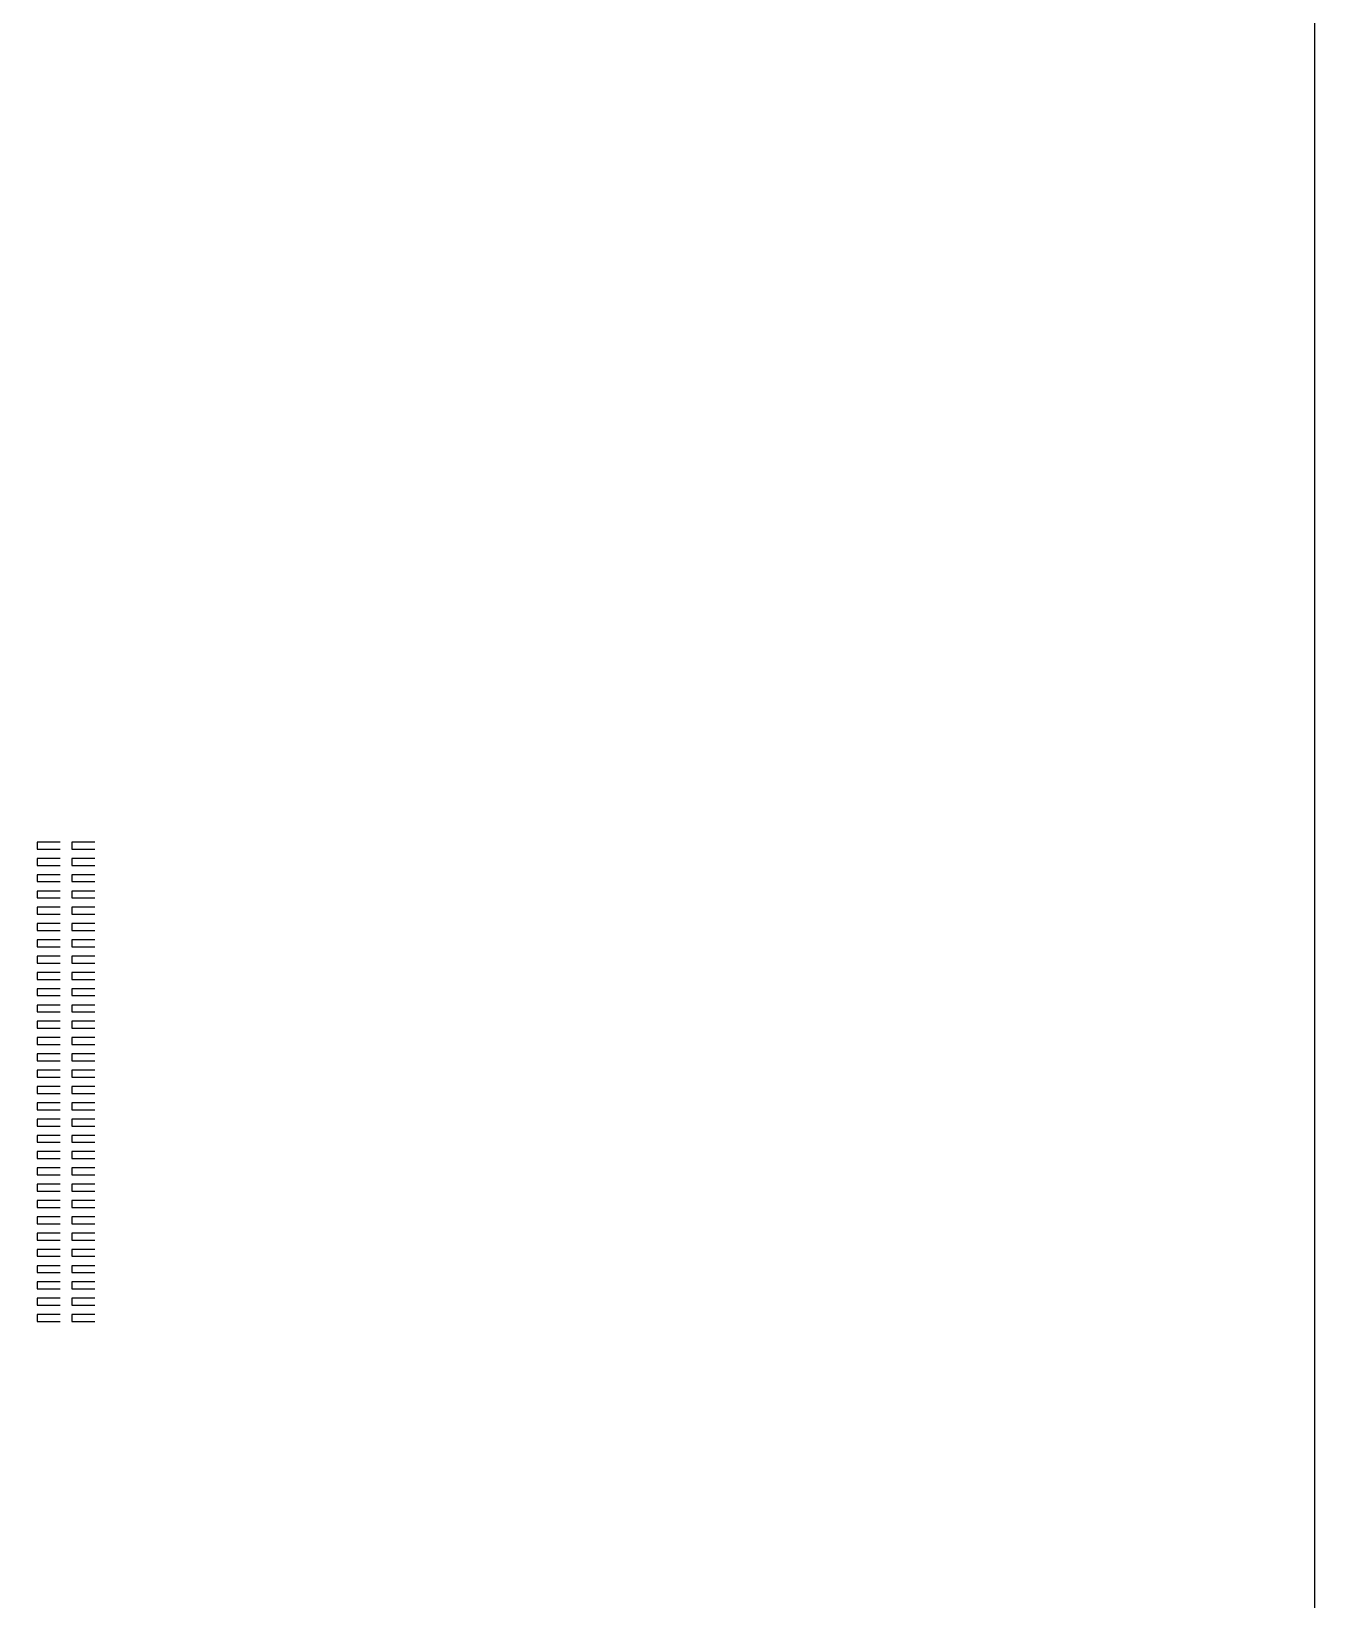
# Model space of a CAD drawing. Header units: millimetres. Extents: x 3305 to 5605, y 2355 to 3594.
# Drawn here: x 5419.8 to 5604.9, y 2974.5 to 3200.6 of the extents above; entities that cross this region are included whole.
import ezdxf

# ---------------------------------------------------------------- set-up
doc = ezdxf.new("R2010")
doc.units = ezdxf.units.MM
doc.layers.add('Corte exterior', color=1, linetype='Continuous')
doc.layers.add('mesa de trabajo y auxiliares', color=7, linetype='Continuous')

msp = doc.modelspace()

# ---------------------------------------------------------------- linework, layer by layer
at = {"layer": 'Corte exterior', "color": 1}
for points in [[(5423.96, 3083.71), (5420.63, 3083.71), (5420.63, 3082.71), (5423.96, 3082.71)], [(5428.96, 3083.71), (5425.63, 3083.71), (5425.63, 3082.71), (5428.96, 3082.71)], [(5423.96, 3081.36), (5420.63, 3081.36), (5420.63, 3080.36), (5423.96, 3080.36)], [(5428.96, 3081.36), (5425.63, 3081.36), (5425.63, 3080.36), (5428.96, 3080.36)], [(5423.96, 3079.01), (5420.63, 3079.01), (5420.63, 3078.01), (5423.96, 3078.01)], [(5428.96, 3079.01), (5425.63, 3079.01), (5425.63, 3078.01), (5428.96, 3078.01)], [(5423.96, 3076.66), (5420.63, 3076.66), (5420.63, 3075.66), (5423.96, 3075.66)], [(5428.96, 3076.66), (5425.63, 3076.66), (5425.63, 3075.66), (5428.96, 3075.66)], [(5423.96, 3074.31), (5420.63, 3074.31), (5420.63, 3073.31), (5423.96, 3073.31)], [(5428.96, 3074.31), (5425.63, 3074.31), (5425.63, 3073.31), (5428.96, 3073.31)], [(5423.96, 3071.97), (5420.63, 3071.97), (5420.63, 3070.97), (5423.96, 3070.97)], [(5428.96, 3071.97), (5425.63, 3071.97), (5425.63, 3070.97), (5428.96, 3070.97)], [(5423.96, 3069.62), (5420.63, 3069.62), (5420.63, 3068.62), (5423.96, 3068.62)], [(5428.96, 3069.62), (5425.63, 3069.62), (5425.63, 3068.62), (5428.96, 3068.62)], [(5423.96, 3067.27), (5420.63, 3067.27), (5420.63, 3066.27), (5423.96, 3066.27)], [(5428.96, 3067.27), (5425.63, 3067.27), (5425.63, 3066.27), (5428.96, 3066.27)], [(5423.96, 3064.92), (5420.63, 3064.92), (5420.63, 3063.92), (5423.96, 3063.92)], [(5428.96, 3064.92), (5425.63, 3064.92), (5425.63, 3063.92), (5428.96, 3063.92)], [(5423.96, 3062.57), (5420.63, 3062.57), (5420.63, 3061.57), (5423.96, 3061.57)], [(5428.96, 3062.57), (5425.63, 3062.57), (5425.63, 3061.57), (5428.96, 3061.57)], [(5423.96, 3060.22), (5420.63, 3060.22), (5420.63, 3059.22), (5423.96, 3059.22)], [(5428.96, 3060.22), (5425.63, 3060.22), (5425.63, 3059.22), (5428.96, 3059.22)], [(5423.96, 3057.87), (5420.63, 3057.87), (5420.63, 3056.87), (5423.96, 3056.87)], [(5428.96, 3057.87), (5425.63, 3057.87), (5425.63, 3056.87), (5428.96, 3056.87)], [(5423.96, 3055.52), (5420.63, 3055.52), (5420.63, 3054.52), (5423.96, 3054.52)], [(5428.96, 3055.52), (5425.63, 3055.52), (5425.63, 3054.52), (5428.96, 3054.52)], [(5423.96, 3053.17), (5420.63, 3053.17), (5420.63, 3052.17), (5423.96, 3052.17)], [(5428.96, 3053.17), (5425.63, 3053.17), (5425.63, 3052.17), (5428.96, 3052.17)], [(5423.96, 3050.82), (5420.63, 3050.82), (5420.63, 3049.82), (5423.96, 3049.82)], [(5428.96, 3050.82), (5425.63, 3050.82), (5425.63, 3049.82), (5428.96, 3049.82)], [(5423.96, 3048.47), (5420.63, 3048.47), (5420.63, 3047.47), (5423.96, 3047.47)], [(5428.96, 3048.47), (5425.63, 3048.47), (5425.63, 3047.47), (5428.96, 3047.47)], [(5423.96, 3046.12), (5420.63, 3046.12), (5420.63, 3045.12), (5423.96, 3045.12)], [(5428.96, 3046.12), (5425.63, 3046.12), (5425.63, 3045.12), (5428.96, 3045.12)], [(5423.96, 3043.77), (5420.63, 3043.77), (5420.63, 3042.77), (5423.96, 3042.77)], [(5428.96, 3043.77), (5425.63, 3043.77), (5425.63, 3042.77), (5428.96, 3042.77)], [(5423.96, 3041.42), (5420.63, 3041.42), (5420.63, 3040.42), (5423.96, 3040.42)], [(5428.96, 3041.42), (5425.63, 3041.42), (5425.63, 3040.42), (5428.96, 3040.42)], [(5423.96, 3039.08), (5420.63, 3039.08), (5420.63, 3038.08), (5423.96, 3038.08)], [(5428.96, 3039.08), (5425.63, 3039.08), (5425.63, 3038.08), (5428.96, 3038.08)], [(5423.96, 3036.73), (5420.63, 3036.73), (5420.63, 3035.73), (5423.96, 3035.73)], [(5428.96, 3036.73), (5425.63, 3036.73), (5425.63, 3035.73), (5428.96, 3035.73)], [(5423.96, 3034.38), (5420.63, 3034.38), (5420.63, 3033.38), (5423.96, 3033.38)], [(5428.96, 3034.38), (5425.63, 3034.38), (5425.63, 3033.38), (5428.96, 3033.38)], [(5423.96, 3032.03), (5420.63, 3032.03), (5420.63, 3031.03), (5423.96, 3031.03)], [(5428.96, 3032.03), (5425.63, 3032.03), (5425.63, 3031.03), (5428.96, 3031.03)], [(5423.96, 3029.68), (5420.63, 3029.68), (5420.63, 3028.68), (5423.96, 3028.68)], [(5428.96, 3029.68), (5425.63, 3029.68), (5425.63, 3028.68), (5428.96, 3028.68)], [(5423.96, 3027.33), (5420.63, 3027.33), (5420.63, 3026.33), (5423.96, 3026.33)], [(5428.96, 3027.33), (5425.63, 3027.33), (5425.63, 3026.33), (5428.96, 3026.33)], [(5423.96, 3024.98), (5420.63, 3024.98), (5420.63, 3023.98), (5423.96, 3023.98)], [(5428.96, 3024.98), (5425.63, 3024.98), (5425.63, 3023.98), (5428.96, 3023.98)], [(5423.96, 3022.63), (5420.63, 3022.63), (5420.63, 3021.63), (5423.96, 3021.63)], [(5428.96, 3022.63), (5425.63, 3022.63), (5425.63, 3021.63), (5428.96, 3021.63)], [(5423.96, 3020.28), (5420.63, 3020.28), (5420.63, 3019.28), (5423.96, 3019.28)], [(5428.96, 3020.28), (5425.63, 3020.28), (5425.63, 3019.28), (5428.96, 3019.28)], [(5423.96, 3017.93), (5420.63, 3017.93), (5420.63, 3016.93), (5423.96, 3016.93)], [(5428.96, 3017.93), (5425.63, 3017.93), (5425.63, 3016.93), (5428.96, 3016.93)], [(5423.96, 3015.58), (5420.63, 3015.58), (5420.63, 3014.58), (5423.96, 3014.58)], [(5428.96, 3015.58), (5425.63, 3015.58), (5425.63, 3014.58), (5428.96, 3014.58)]]:
    msp.add_lwpolyline(points, dxfattribs=at)
at = {"layer": 'mesa de trabajo y auxiliares'}
msp.add_lwpolyline([(4804.86, 2355.44), (4804.86, 3555.44), (5604.86, 3555.44), (5604.86, 2355.44)], close=True, dxfattribs=at)

doc.saveas('drawing.dxf')
